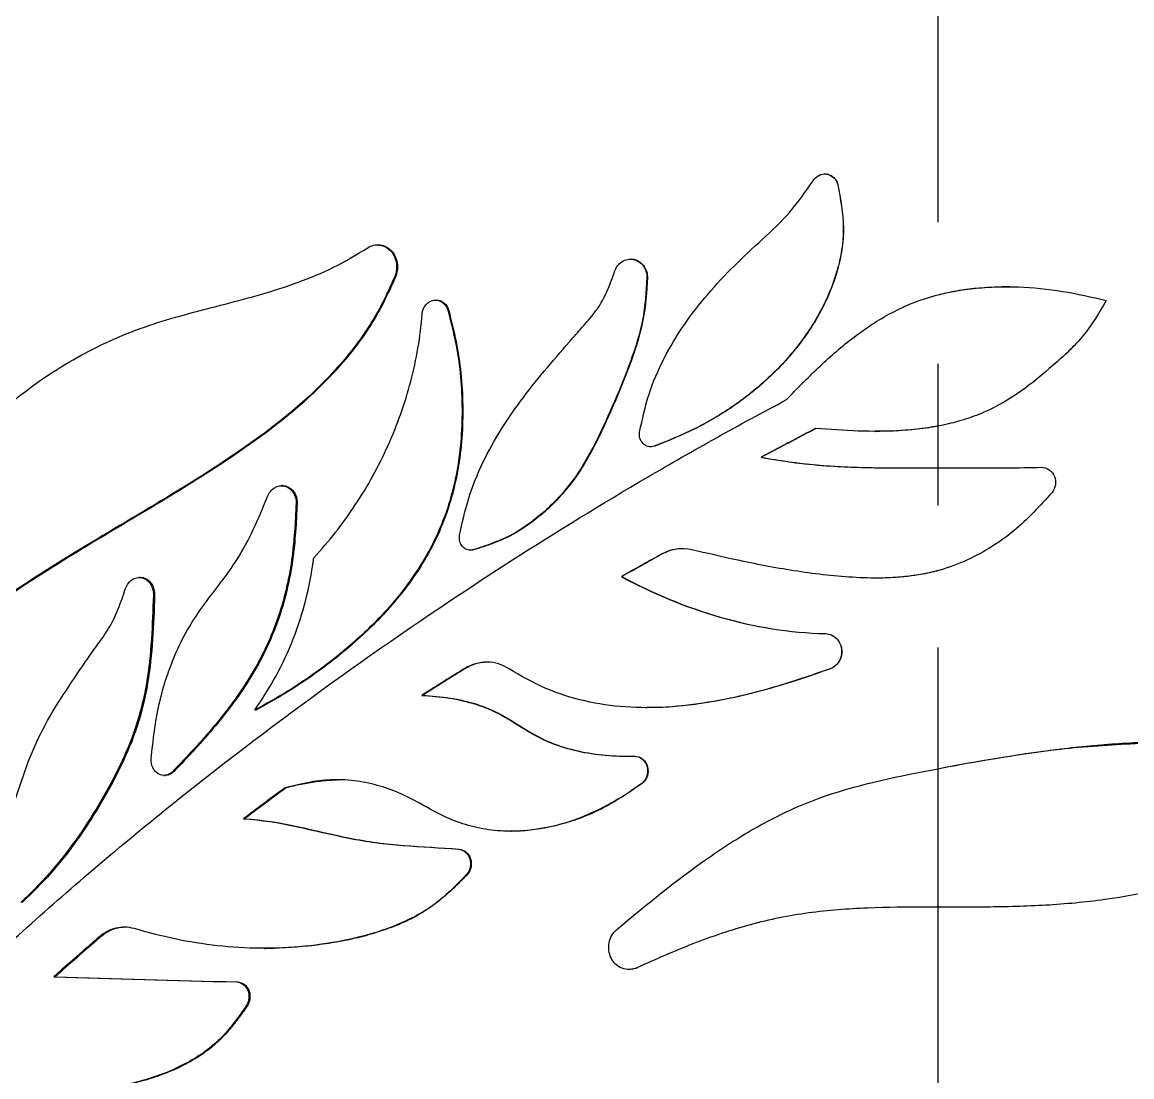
# Model space of a CAD drawing. Header units: millimetres. Extents: x 10 to 459, y 8 to 584.
# Drawn here: x 72.68 to 92.56, y 360.91 to 379.81 of the extents above; entities that cross this region are included whole.
import ezdxf

# ---------------------------------------------------------------- set-up
doc = ezdxf.new("R2010")
doc.units = ezdxf.units.MM
doc.linetypes.add('CENTERX2', pattern=[20.32, 12.7, -2.54, 2.54, -2.54])
doc.layers.add('CENTERLINE', color=4, linetype='CENTERX2')
doc.layers.add('OUTLINE', color=7, linetype='Continuous', lineweight=25)

msp = doc.modelspace()

# ---------------------------------------------------------------- linework, layer by layer
at = {"layer": 'CENTERLINE'}
msp.add_line((89.085, 571.805), (89.085, 343.668), dxfattribs=at)
at = {"layer": 'OUTLINE'}
for p, q in [((87.059, 377.09), (87.055, 377.09)), ((87.294, 376.898), (87.291, 376.898)), ((79.057, 375.82), (79.041, 375.82)), ((83.583, 375.563), (83.573, 375.563)), ((79.37, 375.252), (79.354, 375.252)), ((83.88, 375.234), (83.872, 375.234)), ((90.291, 375.069), (90.29, 375.069)), ((80.097, 374.83), (80.081, 374.83)), ((80.32, 374.646), (80.306, 374.646)), ((89.084, 372.57), (89.085, 372.57)), ((87.957, 372.476), (87.959, 372.476)), ((83.941, 372.199), (83.949, 372.199)), ((84.01, 372.211), (83.949, 372.2)), ((84.01, 372.211), (84.002, 372.211)), ((85.922, 372.011), (85.917, 372.011)), ((77.343, 371.504), (77.325, 371.504)), ((77.604, 371.184), (77.586, 371.184)), ((80.689, 370.348), (80.694, 370.348)), ((80.76, 370.351), (80.746, 370.351)), ((74.798, 369.859), (74.775, 369.859)), ((83.423, 369.873), (83.414, 369.873)), ((87.978, 369.847), (87.98, 369.847)), ((87.159, 368.222), (87.156, 368.222)), ((79.852, 367.745), (79.837, 367.745)), ((76.863, 367.48), (76.844, 367.48)), ((83.859, 367.524), (83.868, 367.524)), ((83.646, 366.655), (83.638, 366.655)), ((75.217, 366.31), (75.239, 366.31)), ((77.407, 366.087), (77.389, 366.087)), ((83.788, 366.167), (83.78, 366.167)), ((76.661, 365.531), (76.642, 365.531)), ((81.432, 365.309), (81.445, 365.309)), ((80.659, 364.54), (80.646, 364.54)), ((89.071, 363.949), (89.071, 363.949)), ((89.506, 363.949), (89.506, 363.949)), ((77.011, 363.211), (77.03, 363.211)), ((83.552, 362.832), (83.561, 362.832)), ((73.271, 362.702), (73.246, 362.702)), ((76.718, 362.191), (76.699, 362.191))]:
    msp.add_line(p, q, dxfattribs=at)
for points, knots in [([(83.74, 372.464), (83.789, 372.692), (83.837, 372.921), (83.98, 373.361), (84.072, 373.573), (84.283, 373.987), (84.404, 374.19), (84.667, 374.573), (84.81, 374.756), (85.26, 375.282), (85.594, 375.603), (86.11, 376.073), (86.28, 376.231), (86.581, 376.583), (86.714, 376.774), (86.847, 376.965)], [0, 0, 0, 0, 0.125, 0.125, 0.25, 0.25, 0.375, 0.375, 0.5, 0.5, 0.75, 0.75, 0.875, 0.875, 1, 1, 1, 1]), ([(86.847, 376.965), (86.872, 377.007), (86.907, 377.042), (86.993, 377.086), (87.043, 377.095), (87.138, 377.08), (87.183, 377.056), (87.253, 376.988), (87.277, 376.945), (87.291, 376.898)], [0, 0, 0, 0, 0.25, 0.25, 0.5, 0.5, 0.75, 0.75, 1, 1, 1, 1]), ([(87.059, 377.089), (87.06, 377.09), (87.087, 377.094), (87.14, 377.078), (87.207, 377.041), (87.263, 376.979), (87.283, 376.926), (87.294, 376.898)], [0, 0, 0, 0, 0.015764, 0.248481, 0.482021, 0.727367, 1, 1, 1, 1]), ([(87.291, 376.898), (87.338, 376.641), (87.385, 376.383), (87.391, 375.992), (87.38, 375.86), (87.34, 375.599), (87.311, 375.472), (87.202, 375.097), (87.101, 374.855), (86.851, 374.391), (86.706, 374.175), (86.382, 373.768), (86.202, 373.577), (85.815, 373.222), (85.61, 373.061), (85.18, 372.768), (84.955, 372.635), (84.486, 372.404), (84.244, 372.307), (84.002, 372.211)], [0, 0, 0, 0, 0.125, 0.125, 0.1875, 0.1875, 0.25, 0.25, 0.375, 0.375, 0.5, 0.5, 0.625, 0.625, 0.75, 0.75, 0.875, 0.875, 1, 1, 1, 1]), ([(87.294, 376.898), (87.341, 376.641), (87.388, 376.384), (87.393, 375.993), (87.383, 375.861), (87.343, 375.6), (87.314, 375.473), (87.205, 375.098), (87.105, 374.856), (86.856, 374.392), (86.71, 374.176), (86.387, 373.769), (86.208, 373.577), (85.821, 373.223), (85.616, 373.062), (85.187, 372.769), (84.962, 372.636), (84.494, 372.404), (84.252, 372.307), (84.01, 372.211)], [0, 0, 0, 0, 0.125, 0.125, 0.1875, 0.1875, 0.25, 0.25, 0.375, 0.375, 0.5, 0.5, 0.625, 0.625, 0.75, 0.75, 0.875, 0.875, 1, 1, 1, 1]), ([(70.041, 370.173), (70.57, 370.91), (71.107, 371.64), (72.021, 372.599), (72.346, 372.894), (72.867, 373.295), (73.047, 373.422), (73.418, 373.663), (73.611, 373.776), (74.199, 374.089), (74.605, 374.261), (75.445, 374.537), (75.879, 374.645), (76.751, 374.872), (77.19, 374.991), (77.835, 375.226), (78.048, 375.313), (78.463, 375.521), (78.666, 375.644), (78.869, 375.766)], [0, 0, 0, 0, 0.25, 0.25, 0.375, 0.375, 0.4375, 0.4375, 0.5, 0.5, 0.625, 0.625, 0.75, 0.75, 0.875, 0.875, 0.9375, 0.9375, 1, 1, 1, 1]), ([(78.869, 375.766), (78.935, 375.809), (79.012, 375.828), (79.164, 375.804), (79.234, 375.762), (79.337, 375.644), (79.37, 375.568), (79.394, 375.409), (79.384, 375.327), (79.354, 375.252)], [0, 0, 0, 0, 0.25, 0.25, 0.5, 0.5, 0.75, 0.75, 1, 1, 1, 1]), ([(79.057, 375.815), (79.07, 375.816), (79.119, 375.821), (79.201, 375.789), (79.292, 375.722), (79.363, 375.622), (79.403, 375.496), (79.406, 375.365), (79.381, 375.286), (79.37, 375.252)], [0, 0, 0, 0, 0.054097, 0.198691, 0.347053, 0.50461, 0.676484, 0.860913, 1, 1, 1, 1]), ([(83.284, 375.311), (83.301, 375.386), (83.341, 375.454), (83.46, 375.548), (83.537, 375.571), (83.686, 375.55), (83.755, 375.507), (83.847, 375.387), (83.871, 375.311), (83.872, 375.234)], [0, 0, 0, 0, 0.25, 0.25, 0.5, 0.5, 0.75, 0.75, 1, 1, 1, 1]), ([(83.583, 375.56), (83.591, 375.561), (83.63, 375.566), (83.699, 375.541), (83.779, 375.489), (83.841, 375.408), (83.875, 375.319), (83.879, 375.258), (83.88, 375.234)], [0, 0, 0, 0, 0.051198, 0.239552, 0.43035, 0.633205, 0.852648, 1, 1, 1, 1]), ([(79.354, 375.252), (79.283, 375.094), (79.211, 374.935), (79.055, 374.628), (78.97, 374.479), (78.69, 374.05), (78.476, 373.782), (77.779, 373.026), (77.258, 372.609), (76.176, 371.848), (75.617, 371.501), (74.503, 370.833), (73.948, 370.509), (73.407, 370.173)], [0, 0, 0, 0, 0.0625, 0.0625, 0.125, 0.125, 0.25, 0.25, 0.5, 0.5, 0.75, 0.75, 1, 1, 1, 1]), ([(79.37, 375.252), (79.298, 375.094), (79.227, 374.935), (79.071, 374.628), (78.986, 374.479), (78.706, 374.05), (78.492, 373.782), (77.796, 373.025), (77.275, 372.608), (76.194, 371.846), (75.635, 371.499), (74.522, 370.83), (73.968, 370.507), (73.426, 370.169)], [0, 0, 0, 0, 0.0625, 0.0625, 0.125, 0.125, 0.25, 0.25, 0.5, 0.5, 0.75, 0.75, 1, 1, 1, 1]), ([(80.513, 370.61), (80.561, 370.836), (80.61, 371.061), (80.747, 371.498), (80.834, 371.709), (81.033, 372.124), (81.145, 372.327), (81.388, 372.715), (81.52, 372.903), (81.933, 373.452), (82.236, 373.799), (82.615, 374.233), (82.691, 374.319), (82.843, 374.492), (82.917, 374.581), (83.049, 374.769), (83.105, 374.871), (83.201, 375.086), (83.242, 375.198), (83.284, 375.311)], [0, 0, 0, 0, 0.125, 0.125, 0.25, 0.25, 0.375, 0.375, 0.5, 0.5, 0.75, 0.75, 0.8125, 0.8125, 0.875, 0.875, 0.9375, 0.9375, 1, 1, 1, 1]), ([(83.872, 375.234), (83.857, 374.977), (83.84, 374.719), (83.742, 374.218), (83.664, 373.974), (83.489, 373.488), (83.392, 373.249), (83.187, 372.777), (83.081, 372.542), (82.853, 372.08), (82.725, 371.854), (82.429, 371.438), (82.26, 371.247), (81.88, 370.901), (81.677, 370.749), (81.344, 370.567), (81.226, 370.516), (80.988, 370.427), (80.867, 370.389), (80.746, 370.351)], [0, 0, 0, 0, 0.125, 0.125, 0.25, 0.25, 0.375, 0.375, 0.5, 0.5, 0.625, 0.625, 0.75, 0.75, 0.875, 0.875, 0.9375, 0.9375, 1, 1, 1, 1]), ([(83.88, 375.234), (83.865, 374.977), (83.849, 374.72), (83.75, 374.219), (83.673, 373.974), (83.499, 373.489), (83.401, 373.25), (83.197, 372.777), (83.091, 372.543), (82.863, 372.081), (82.736, 371.855), (82.441, 371.439), (82.272, 371.248), (81.892, 370.902), (81.689, 370.749), (81.356, 370.567), (81.239, 370.516), (81.001, 370.427), (80.88, 370.389), (80.76, 370.351)], [0, 0, 0, 0, 0.125, 0.125, 0.25, 0.25, 0.375, 0.375, 0.5, 0.5, 0.625, 0.625, 0.75, 0.75, 0.875, 0.875, 0.9375, 0.9375, 1, 1, 1, 1]), ([(86.373, 373.045), (86.558, 373.237), (86.743, 373.429), (87.13, 373.796), (87.331, 373.972), (87.755, 374.299), (87.975, 374.448), (88.438, 374.701), (88.681, 374.805), (89.195, 374.96), (89.459, 375.01), (89.988, 375.068), (90.255, 375.075), (90.791, 375.054), (91.056, 375.028), (91.582, 374.943), (91.842, 374.883), (92.101, 374.822)], [0, 0, 0, 0, 0.125, 0.125, 0.25, 0.25, 0.375, 0.375, 0.5, 0.5, 0.625, 0.625, 0.75, 0.75, 0.875, 0.875, 1, 1, 1, 1]), ([(89.085, 374.921), (89.181, 374.945), (89.394, 374.998), (89.733, 375.044), (90.095, 375.067), (90.338, 375.074), (90.459, 375.066), (90.46, 375.066)], [0, 0, 0, 0, 0.213113, 0.475176, 0.737524, 0.999163, 1, 1, 1, 1]), ([(79.845, 374.582), (79.85, 374.641), (79.871, 374.698), (79.944, 374.787), (79.995, 374.819), (80.106, 374.836), (80.164, 374.821), (80.257, 374.753), (80.289, 374.702), (80.306, 374.646)], [0, 0, 0, 0, 0.25, 0.25, 0.5, 0.5, 0.75, 0.75, 1, 1, 1, 1]), ([(80.097, 374.828), (80.118, 374.827), (80.163, 374.825), (80.227, 374.79), (80.283, 374.734), (80.309, 374.68), (80.319, 374.65), (80.32, 374.646)], [0, 0, 0, 0, 0.204396, 0.443859, 0.693557, 0.961181, 1, 1, 1, 1]), ([(92.101, 374.822), (91.974, 374.604), (91.847, 374.386), (91.529, 374), (91.342, 373.829), (90.772, 373.33), (90.375, 373.022), (89.792, 372.767), (89.67, 372.722), (89.426, 372.646), (89.303, 372.615), (88.93, 372.536), (88.679, 372.506), (88.171, 372.474), (87.914, 372.473), (87.403, 372.49), (87.149, 372.509), (86.894, 372.528)], [0, 0, 0, 0, 0.125, 0.125, 0.25, 0.25, 0.5, 0.5, 0.5625, 0.5625, 0.625, 0.625, 0.75, 0.75, 0.875, 0.875, 1, 1, 1, 1]), ([(77.9, 370.209), (78.176, 370.503), (78.424, 370.82), (78.869, 371.493), (79.067, 371.854), (79.4, 372.596), (79.536, 372.978), (79.743, 373.764), (79.813, 374.171), (79.845, 374.582)], [0, 0, 0, 0, 0.25, 0.25, 0.5, 0.5, 0.75, 0.75, 1, 1, 1, 1]), ([(80.306, 374.646), (80.352, 374.459), (80.399, 374.273), (80.475, 373.898), (80.505, 373.709), (80.544, 373.328), (80.554, 373.137), (80.56, 372.752), (80.555, 372.557), (80.512, 371.981), (80.448, 371.602), (80.284, 371.047), (80.217, 370.864), (80.062, 370.51), (79.973, 370.339), (79.874, 370.173)], [0, 0, 0, 0, 0.125, 0.125, 0.25, 0.25, 0.375, 0.375, 0.5, 0.5, 0.75, 0.75, 0.875, 0.875, 1, 1, 1, 1]), ([(80.32, 374.646), (80.366, 374.459), (80.413, 374.272), (80.489, 373.897), (80.518, 373.708), (80.557, 373.327), (80.568, 373.135), (80.574, 372.75), (80.569, 372.555), (80.526, 371.978), (80.461, 371.6), (80.297, 371.044), (80.23, 370.861), (80.074, 370.507), (79.985, 370.336), (79.886, 370.169)], [0, 0, 0, 0, 0.125, 0.125, 0.25, 0.25, 0.375, 0.375, 0.5, 0.5, 0.75, 0.75, 0.875, 0.875, 1, 1, 1, 1]), ([(81.465, 370.173), (82.259, 370.681), (83.064, 371.176), (84.29, 371.895), (84.702, 372.13), (85.532, 372.594), (85.951, 372.82), (86.373, 373.045)], [0, 0, 0, 0, 0.5, 0.5, 0.75, 0.75, 1, 1, 1, 1]), ([(89.083, 372.574), (89.028, 372.563), (88.835, 372.522), (88.497, 372.493), (88.177, 372.474), (87.998, 372.478), (87.959, 372.479)], [0, 0, 0, 0, 0.150395, 0.523492, 0.896723, 1, 1, 1, 1]), ([(84.002, 372.211), (83.967, 372.198), (83.93, 372.196), (83.859, 372.213), (83.826, 372.233), (83.75, 372.311), (83.728, 372.39), (83.74, 372.464)], [0, 0, 0, 0, 0.25, 0.25, 0.5, 0.5, 1, 1, 1, 1]), ([(86.894, 372.528), (86.807, 372.482), (86.72, 372.436), (86.632, 372.389), (86.545, 372.343), (86.458, 372.297), (86.371, 372.251), (86.219, 372.171), (86.068, 372.091), (85.917, 372.011)], [0, 0, 0, 0, 0.000296599, 0.000296599, 0.000296599, 0.000593199, 0.000593199, 0.000593199, 0.00110707, 0.00110707, 0.00110707, 0.00110707]), ([(86.898, 372.528), (86.811, 372.482), (86.723, 372.435), (86.636, 372.389), (86.549, 372.343), (86.462, 372.297), (86.374, 372.25), (86.224, 372.171), (86.073, 372.091), (85.922, 372.011)], [0, 0, 0, 0, 0.000296599, 0.000296599, 0.000296599, 0.000593199, 0.000593199, 0.000593199, 0.001105702, 0.001105702, 0.001105702, 0.001105702]), ([(85.917, 372.011), (86.123, 371.976), (86.329, 371.942), (86.744, 371.888), (86.953, 371.869), (87.58, 371.83), (88, 371.822), (88.84, 371.819), (89.26, 371.823), (89.89, 371.821), (90.1, 371.82), (90.519, 371.824), (90.729, 371.828), (90.939, 371.832)], [0, 0, 0, 0, 0.125, 0.125, 0.25, 0.25, 0.5, 0.5, 0.75, 0.75, 0.875, 0.875, 1, 1, 1, 1]), ([(85.922, 372.011), (86.086, 371.984), (86.413, 371.929), (86.909, 371.87), (87.408, 371.84), (87.907, 371.825), (88.294, 371.82), (88.514, 371.82), (88.567, 371.82)], [0, 0, 0, 0, 0.188044, 0.376007, 0.564035, 0.752096, 0.939963, 1, 1, 1, 1]), ([(90.939, 371.832), (90.99, 371.833), (91.039, 371.817), (91.122, 371.758), (91.154, 371.716), (91.21, 371.574), (91.194, 371.461), (91.13, 371.382)], [0, 0, 0, 0, 0.25, 0.25, 0.5, 0.5, 1, 1, 1, 1]), ([(77.074, 371.311), (77.099, 371.376), (77.142, 371.432), (77.254, 371.501), (77.322, 371.512), (77.446, 371.479), (77.5, 371.436), (77.571, 371.323), (77.588, 371.254), (77.586, 371.184)], [0, 0, 0, 0, 0.25, 0.25, 0.5, 0.5, 0.75, 0.75, 1, 1, 1, 1]), ([(77.308, 371.501), (77.309, 371.501), (77.336, 371.511), (77.395, 371.5), (77.473, 371.47), (77.539, 371.408), (77.587, 371.324), (77.604, 371.244), (77.604, 371.196), (77.604, 371.184)], [0, 0, 0, 0, 0.004597, 0.180963, 0.353039, 0.531049, 0.721538, 0.928047, 1, 1, 1, 1]), ([(91.13, 371.382), (90.912, 371.139), (90.693, 370.898), (90.192, 370.488), (89.913, 370.312), (89.613, 370.173)], [0, 0, 0, 0, 0.5, 0.5, 1, 1, 1, 1]), ([(76.521, 370.173), (76.634, 370.351), (76.734, 370.536), (76.914, 370.918), (76.994, 371.115), (77.074, 371.311)], [0, 0, 0, 0, 0.5, 0.5, 1, 1, 1, 1]), ([(80.746, 370.351), (80.679, 370.336), (80.608, 370.362), (80.52, 370.467), (80.502, 370.54), (80.513, 370.61)], [0, 0, 0, 0, 0.5, 0.5, 1, 1, 1, 1]), ([(80.76, 370.351), (80.738, 370.347), (80.716, 370.342), (80.695, 370.349), (80.694, 370.349)], [0, 0, 0, 0, 0.963644, 1, 1, 1, 1]), ([(84.523, 370.373), (84.483, 370.372), (84.4, 370.37), (84.269, 370.338), (84.185, 370.298), (84.14, 370.276)], [0, 0, 0, 0, 0.3022269, 0.6251785, 1, 1, 1, 1]), ([(62.841, 351.999), (62.966, 352.232), (63.093, 352.466), (63.353, 352.925), (63.486, 353.151), (63.893, 353.822), (64.176, 354.259), (65.058, 355.542), (65.691, 356.362), (67.039, 357.954), (67.755, 358.726), (68.868, 359.865), (69.246, 360.243), (70.013, 360.999), (70.401, 361.377), (71.584, 362.512), (72.396, 363.269), (74.072, 364.741), (74.936, 365.458), (77.602, 367.56), (79.478, 368.899), (81.465, 370.173)], [0, 0, 0, 0, 0.03125, 0.03125, 0.0625, 0.0625, 0.125, 0.125, 0.25, 0.25, 0.375, 0.375, 0.4375, 0.4375, 0.5, 0.5, 0.625, 0.625, 0.75, 0.75, 1, 1, 1, 1]), ([(73.407, 370.173), (73, 369.919), (72.6, 369.66), (71.817, 369.124), (71.434, 368.849), (70.695, 368.265), (70.339, 367.953), (69.838, 367.447), (69.677, 367.273), (69.371, 366.902), (69.226, 366.707), (69.082, 366.511)], [0, 0, 0, 0, 0.25, 0.25, 0.5, 0.5, 0.75, 0.75, 0.875, 0.875, 1, 1, 1, 1]), ([(73.426, 370.169), (73.02, 369.916), (72.621, 369.657), (71.841, 369.122), (71.459, 368.846), (70.722, 368.263), (70.367, 367.951), (69.868, 367.446), (69.707, 367.272), (69.401, 366.902), (69.257, 366.706), (69.113, 366.511)], [0, 0, 0, 0, 0.25, 0.25, 0.5, 0.5, 0.75, 0.75, 0.875, 0.875, 1, 1, 1, 1]), ([(74.989, 366.607), (75.023, 366.939), (75.059, 367.271), (75.207, 367.913), (75.31, 368.227), (75.513, 368.684), (75.588, 368.833), (75.757, 369.114), (75.848, 369.249), (76.137, 369.644), (76.346, 369.895), (76.521, 370.173)], [0, 0, 0, 0, 0.25, 0.25, 0.5, 0.5, 0.625, 0.625, 0.75, 0.75, 1, 1, 1, 1]), ([(77.505, 370.173), (77.452, 369.799), (77.366, 369.435), (77.117, 368.733), (76.951, 368.392), (76.566, 367.763), (76.347, 367.47), (75.88, 366.911), (75.629, 366.646), (75.379, 366.383)], [0, 0, 0, 0, 0.25, 0.25, 0.5, 0.5, 0.75, 0.75, 1, 1, 1, 1]), ([(77.523, 370.169), (77.47, 369.796), (77.384, 369.433), (77.135, 368.732), (76.969, 368.391), (76.585, 367.762), (76.366, 367.47), (75.9, 366.91), (75.65, 366.646), (75.401, 366.383)], [0, 0, 0, 0, 0.25, 0.25, 0.5, 0.5, 0.75, 0.75, 1, 1, 1, 1]), ([(79.874, 370.173), (79.693, 369.87), (79.485, 369.592), (79.031, 369.075), (78.783, 368.835), (78.26, 368.389), (77.988, 368.185), (77.568, 367.902), (77.426, 367.813), (77.137, 367.642), (76.99, 367.561), (76.844, 367.48)], [0, 0, 0, 0, 0.25, 0.25, 0.5, 0.5, 0.75, 0.75, 0.875, 0.875, 1, 1, 1, 1]), ([(76.844, 367.48), (76.982, 367.678), (77.111, 367.883), (77.344, 368.309), (77.446, 368.531), (77.623, 368.986), (77.698, 369.219), (77.818, 369.69), (77.863, 369.93), (77.895, 370.173)], [0, 0, 0, 0, 0.25, 0.25, 0.5, 0.5, 0.75, 0.75, 1, 1, 1, 1]), ([(79.886, 370.169), (79.706, 369.867), (79.499, 369.59), (79.045, 369.074), (78.798, 368.834), (78.276, 368.388), (78.004, 368.184), (77.585, 367.902), (77.444, 367.812), (77.155, 367.642), (77.009, 367.561), (76.863, 367.48)], [0, 0, 0, 0, 0.25, 0.25, 0.5, 0.5, 0.75, 0.75, 0.875, 0.875, 1, 1, 1, 1]), ([(83.947, 370.173), (83.883, 370.137), (83.819, 370.101), (83.755, 370.065), (83.641, 370.001), (83.528, 369.937), (83.414, 369.873)], [0, 0, 0, 0, 0.0002214769, 0.0002214769, 0.0002214769, 0.0006161556, 0.0006161556, 0.0006161556, 0.0006161556]), ([(83.95, 370.169), (83.886, 370.133), (83.822, 370.097), (83.758, 370.062), (83.646, 369.999), (83.534, 369.936), (83.423, 369.873)], [0, 0, 0, 0, 0.0002214769, 0.0002214769, 0.0002214769, 0.0006085834, 0.0006085834, 0.0006085834, 0.0006085834]), ([(89.613, 370.173), (89.291, 370.023), (88.955, 369.931), (88.432, 369.863), (88.255, 369.851), (87.903, 369.845), (87.727, 369.85), (87.202, 369.882), (86.851, 369.924), (86.158, 370.032), (85.814, 370.099), (85.472, 370.173)], [0, 0, 0, 0, 0.25, 0.25, 0.375, 0.375, 0.5, 0.5, 0.75, 0.75, 1, 1, 1, 1]), ([(86.588, 346.333), (86.815, 346.641), (87.044, 346.948), (87.513, 347.55), (87.751, 347.848), (88.478, 348.729), (88.979, 349.303), (90.004, 350.426), (90.529, 350.976), (91.599, 352.057), (92.143, 352.589), (93.788, 354.158), (94.901, 355.172), (97.1, 357.199), (98.181, 358.221), (100.315, 360.233), (101.375, 361.219), (102.951, 362.666), (103.474, 363.143), (104.508, 364.084), (105.02, 364.548), (106.535, 365.92), (107.52, 366.808), (109.432, 368.532), (110.36, 369.367), (111.255, 370.173)], [0, 0, 0, 0, 0.03125, 0.03125, 0.0625, 0.0625, 0.125, 0.125, 0.1875, 0.1875, 0.25, 0.25, 0.375, 0.375, 0.5, 0.5, 0.625, 0.625, 0.6875, 0.6875, 0.75, 0.75, 0.875, 0.875, 1, 1, 1, 1]), ([(89.085, 349.413), (89.094, 349.423), (89.397, 349.774), (90.02, 350.439), (90.949, 351.411), (91.898, 352.354), (92.856, 353.277), (93.819, 354.182), (94.788, 355.078), (95.756, 355.97), (96.718, 356.861), (97.671, 357.752), (98.611, 358.641), (99.545, 359.523), (100.476, 360.398), (101.405, 361.262), (102.332, 362.117), (103.297, 363.002), (104.298, 363.915), (105.332, 364.854), (106.35, 365.777), (107.291, 366.627), (108.154, 367.407), (108.943, 368.119), (109.718, 368.818), (110.478, 369.503), (110.971, 369.947), (111.217, 370.169)], [0, 0, 0, 0, 0.001288, 0.042666, 0.084054, 0.125434, 0.166394, 0.207362, 0.248324, 0.289476, 0.330635, 0.371787, 0.412744, 0.453707, 0.494663, 0.535845, 0.577034, 0.618215, 0.665487, 0.712783, 0.760077, 0.807346, 0.845862, 0.884403, 0.922951, 0.961488, 1, 1, 1, 1]), ([(74.513, 369.605), (74.528, 369.678), (74.563, 369.747), (74.669, 369.842), (74.738, 369.866), (74.871, 369.848), (74.931, 369.807), (75.011, 369.69), (75.03, 369.615), (75.028, 369.54)], [0, 0, 0, 0, 0.25, 0.25, 0.5, 0.5, 0.75, 0.75, 1, 1, 1, 1]), ([(74.798, 369.857), (74.802, 369.858), (74.833, 369.863), (74.89, 369.842), (74.961, 369.796), (75.016, 369.72), (75.047, 369.631), (75.05, 369.568), (75.051, 369.54)], [0, 0, 0, 0, 0.027534, 0.2163748, 0.4060883, 0.6064499, 0.8221798, 1, 1, 1, 1]), ([(83.414, 369.873), (83.973, 369.571), (84.563, 369.325), (85.794, 368.971), (86.425, 368.866), (87.07, 368.851)], [0, 0, 0, 0, 0.5, 0.5, 1, 1, 1, 1]), ([(83.423, 369.873), (83.981, 369.571), (84.57, 369.325), (85.799, 368.971), (86.429, 368.866), (87.074, 368.851)], [0, 0, 0, 0, 0.5, 0.5, 1, 1, 1, 1]), ([(89.083, 369.982), (89.06, 369.975), (88.933, 369.936), (88.694, 369.895), (88.361, 369.857), (88.122, 369.845), (87.991, 369.848), (87.98, 369.848)], [0, 0, 0, 0, 0.064995, 0.35692, 0.64896, 0.969297, 1, 1, 1, 1]), ([(72.203, 364.336), (72.233, 364.58), (72.263, 364.824), (72.37, 365.302), (72.442, 365.537), (72.592, 366.004), (72.671, 366.236), (72.839, 366.695), (72.934, 366.919), (73.157, 367.347), (73.283, 367.553), (73.545, 367.954), (73.679, 368.153), (73.882, 368.45), (73.951, 368.547), (74.091, 368.741), (74.162, 368.838), (74.287, 369.044), (74.34, 369.152), (74.432, 369.375), (74.472, 369.49), (74.513, 369.605)], [0, 0, 0, 0, 0.125, 0.125, 0.25, 0.25, 0.375, 0.375, 0.5, 0.5, 0.625, 0.625, 0.75, 0.75, 0.8125, 0.8125, 0.875, 0.875, 0.9375, 0.9375, 1, 1, 1, 1]), ([(75.028, 369.54), (75.01, 369.012), (74.991, 368.484), (74.86, 367.698), (74.798, 367.442), (74.634, 366.948), (74.533, 366.708), (74.306, 366.238), (74.182, 366.01), (73.921, 365.57), (73.782, 365.357), (73.49, 364.948), (73.336, 364.75), (73.007, 364.377), (72.83, 364.204), (72.652, 364.031)], [0, 0, 0, 0, 0.25, 0.25, 0.375, 0.375, 0.5, 0.5, 0.625, 0.625, 0.75, 0.75, 0.875, 0.875, 1, 1, 1, 1]), ([(75.051, 369.54), (75.032, 369.012), (75.013, 368.484), (74.882, 367.699), (74.821, 367.443), (74.657, 366.948), (74.556, 366.709), (74.33, 366.239), (74.206, 366.01), (73.945, 365.57), (73.806, 365.358), (73.514, 364.948), (73.361, 364.75), (73.033, 364.377), (72.855, 364.204), (72.678, 364.031)], [0, 0, 0, 0, 0.25, 0.25, 0.375, 0.375, 0.5, 0.5, 0.625, 0.625, 0.75, 0.75, 0.875, 0.875, 1, 1, 1, 1]), ([(87.07, 368.851), (87.144, 368.849), (87.214, 368.817), (87.316, 368.714), (87.348, 368.644), (87.366, 368.501), (87.352, 368.426), (87.282, 368.299), (87.225, 368.248), (87.156, 368.222)], [0, 0, 0, 0, 0.25, 0.25, 0.5, 0.5, 0.75, 0.75, 1, 1, 1, 1]), ([(87.074, 368.851), (87.147, 368.849), (87.217, 368.817), (87.319, 368.714), (87.351, 368.644), (87.369, 368.501), (87.355, 368.426), (87.285, 368.299), (87.228, 368.248), (87.159, 368.222)], [0, 0, 0, 0, 0.25, 0.25, 0.5, 0.5, 0.75, 0.75, 1, 1, 1, 1]), ([(83.331, 363.548), (83.865, 363.995), (84.403, 364.437), (85.258, 365.033), (85.55, 365.221), (86.158, 365.562), (86.476, 365.717), (87.463, 366.102), (88.145, 366.246), (89.515, 366.516), (90.202, 366.639), (91.242, 366.782), (91.589, 366.823), (92.285, 366.883), (92.634, 366.902), (93.331, 366.933), (93.679, 366.947), (94.368, 367.004), (94.708, 367.048), (95.717, 367.238), (96.373, 367.43), (97.668, 367.883), (98.304, 368.143), (98.931, 368.402)], [0, 0, 0, 0, 0.125, 0.125, 0.1875, 0.1875, 0.25, 0.25, 0.375, 0.375, 0.5, 0.5, 0.5625, 0.5625, 0.625, 0.625, 0.6875, 0.6875, 0.75, 0.75, 0.875, 0.875, 1, 1, 1, 1]), ([(89.085, 366.429), (89.237, 366.459), (89.635, 366.536), (90.282, 366.645), (91, 366.754), (91.696, 366.828), (92.368, 366.871), (93.039, 366.905), (93.708, 366.945), (94.34, 367.001), (94.931, 367.088), (95.483, 367.202), (96.027, 367.343), (96.563, 367.504), (97.091, 367.684), (97.66, 367.894), (98.268, 368.135), (98.7, 368.313), (98.915, 368.402)], [0, 0, 0, 0, 0.0451406, 0.1184509, 0.1917385, 0.2575182, 0.323358, 0.3892413, 0.4550944, 0.5208854, 0.5767352, 0.6326691, 0.6887113, 0.7448263, 0.8009275, 0.8568894, 0.928443, 1, 1, 1, 1]), ([(80.609, 368.228), (80.539, 368.185), (80.469, 368.141), (80.399, 368.098), (80.329, 368.055), (80.259, 368.011), (80.19, 367.968), (80.072, 367.894), (79.954, 367.82), (79.837, 367.745)], [0, 0, 0, 0, 0.0002518597, 0.0002518597, 0.0002518597, 0.0005037195, 0.0005037195, 0.0005037195, 0.0009299456, 0.0009299456, 0.0009299456, 0.0009299456]), ([(80.622, 368.228), (80.552, 368.184), (80.482, 368.141), (80.412, 368.098), (80.343, 368.054), (80.273, 368.011), (80.203, 367.967), (80.086, 367.894), (79.968, 367.82), (79.852, 367.745)], [0, 0, 0, 0, 0.0002518597, 0.0002518597, 0.0002518597, 0.0005037195, 0.0005037195, 0.0005037195, 0.0009288802, 0.0009288802, 0.0009288802, 0.0009288802]), ([(81.402, 368.219), (81.284, 368.296), (81.147, 368.338), (80.87, 368.341), (80.731, 368.302), (80.609, 368.228)], [0, 0, 0, 0, 0.5, 0.5, 1, 1, 1, 1]), ([(81.041, 368.338), (81.002, 368.338), (80.92, 368.338), (80.799, 368.311), (80.699, 368.272), (80.642, 368.239), (80.622, 368.228)], [0, 0, 0, 0, 0.270223, 0.557803, 0.845445, 1, 1, 1, 1]), ([(87.156, 368.222), (86.918, 368.138), (86.68, 368.054), (86.2, 367.902), (85.958, 367.833), (85.225, 367.652), (84.729, 367.566), (83.985, 367.52), (83.736, 367.519), (83.238, 367.554), (82.994, 367.59), (82.517, 367.701), (82.284, 367.773), (81.831, 367.968), (81.615, 368.094), (81.402, 368.219)], [0, 0, 0, 0, 0.125, 0.125, 0.25, 0.25, 0.5, 0.5, 0.625, 0.625, 0.75, 0.75, 0.875, 0.875, 1, 1, 1, 1]), ([(87.159, 368.222), (86.963, 368.154), (86.57, 368.017), (85.974, 367.835), (85.42, 367.698), (84.908, 367.603), (84.444, 367.547), (84.095, 367.52), (83.904, 367.526), (83.868, 367.527)], [0, 0, 0, 0, 0.183589, 0.367213, 0.550619, 0.689404, 0.828513, 0.967445, 1, 1, 1, 1]), ([(79.837, 367.745), (80.166, 367.727), (80.492, 367.685), (80.965, 367.535), (81.121, 367.469), (81.415, 367.306), (81.556, 367.212), (81.844, 367.037), (81.994, 366.957), (82.305, 366.833), (82.465, 366.785), (82.956, 366.676), (83.297, 366.651), (83.638, 366.655)], [0, 0, 0, 0, 0.25, 0.25, 0.375, 0.375, 0.5, 0.5, 0.625, 0.625, 0.75, 0.75, 1, 1, 1, 1]), ([(79.852, 367.745), (80.181, 367.727), (80.506, 367.685), (80.978, 367.535), (81.133, 367.469), (81.427, 367.306), (81.567, 367.212), (81.855, 367.037), (82.005, 366.957), (82.315, 366.833), (82.475, 366.785), (82.965, 366.676), (83.306, 366.651), (83.646, 366.655)], [0, 0, 0, 0, 0.25, 0.25, 0.375, 0.375, 0.5, 0.5, 0.625, 0.625, 0.75, 0.75, 1, 1, 1, 1]), ([(99.296, 367.726), (99.055, 367.486), (98.812, 367.248), (98.299, 366.806), (98.034, 366.597), (97.486, 366.199), (97.203, 366.011), (96.62, 365.657), (96.319, 365.491), (95.394, 365.026), (94.758, 364.765), (93.448, 364.342), (92.774, 364.181), (91.725, 364.036), (91.371, 364.004), (90.664, 363.963), (90.309, 363.954), (89.244, 363.943), (88.533, 363.961), (87.471, 363.918), (87.119, 363.892), (86.417, 363.798), (86.069, 363.728), (85.376, 363.539), (85.03, 363.421), (84.354, 363.159), (84.023, 363.012), (83.693, 362.864)], [0, 0, 0, 0, 0.0625, 0.0625, 0.125, 0.125, 0.1875, 0.1875, 0.25, 0.25, 0.375, 0.375, 0.5, 0.5, 0.5625, 0.5625, 0.625, 0.625, 0.75, 0.75, 0.8125, 0.8125, 0.875, 0.875, 0.9375, 0.9375, 1, 1, 1, 1]), ([(75.379, 366.383), (75.343, 366.346), (75.298, 366.321), (75.203, 366.305), (75.153, 366.315), (75.071, 366.366), (75.037, 366.407), (74.995, 366.5), (74.986, 366.554), (74.989, 366.607)], [0, 0, 0, 0, 0.25, 0.25, 0.5, 0.5, 0.75, 0.75, 1, 1, 1, 1]), ([(83.638, 366.655), (83.693, 366.656), (83.746, 366.636), (83.83, 366.566), (83.86, 366.518), (83.903, 366.358), (83.867, 366.236), (83.78, 366.167)], [0, 0, 0, 0, 0.25, 0.25, 0.5, 0.5, 1, 1, 1, 1]), ([(83.646, 366.655), (83.701, 366.656), (83.754, 366.636), (83.839, 366.566), (83.868, 366.518), (83.911, 366.358), (83.875, 366.236), (83.788, 366.167)], [0, 0, 0, 0, 0.25, 0.25, 0.5, 0.5, 1, 1, 1, 1]), ([(75.401, 366.383), (75.379, 366.365), (75.336, 366.329), (75.276, 366.308), (75.245, 366.312), (75.24, 366.313)], [0, 0, 0, 0, 0.454959, 0.911015, 1, 1, 1, 1]), ([(83.78, 366.167), (83.543, 366.001), (83.305, 365.836), (82.798, 365.58), (82.529, 365.485), (81.971, 365.345), (81.688, 365.306), (81.263, 365.31), (81.12, 365.322), (80.841, 365.368), (80.705, 365.401), (80.44, 365.488), (80.31, 365.541), (80.057, 365.666), (79.933, 365.737), (79.685, 365.874), (79.561, 365.939), (79.303, 366.049), (79.171, 366.095), (78.901, 366.169), (78.761, 366.197), (78.482, 366.231), (78.343, 366.237), (77.93, 366.22), (77.659, 366.154), (77.389, 366.087)], [0, 0, 0, 0, 0.125, 0.125, 0.25, 0.25, 0.375, 0.375, 0.4375, 0.4375, 0.5, 0.5, 0.5625, 0.5625, 0.625, 0.625, 0.6875, 0.6875, 0.75, 0.75, 0.8125, 0.8125, 0.875, 0.875, 1, 1, 1, 1]), ([(78.324, 366.223), (78.289, 366.223), (78.162, 366.223), (77.945, 366.196), (77.674, 366.151), (77.496, 366.109), (77.407, 366.087)], [0, 0, 0, 0, 0.113413, 0.409109, 0.705363, 1, 1, 1, 1]), ([(77.389, 366.087), (77.323, 366.039), (77.257, 365.991), (77.191, 365.943), (77.125, 365.894), (77.06, 365.846), (76.994, 365.797), (76.876, 365.709), (76.759, 365.62), (76.642, 365.531)], [0, 0, 0, 0, 0.0002546146, 0.0002546146, 0.0002546146, 0.0005092291, 0.0005092291, 0.0005092291, 0.0009679893, 0.0009679893, 0.0009679893, 0.0009679893]), ([(77.407, 366.087), (77.341, 366.039), (77.275, 365.991), (77.209, 365.942), (77.144, 365.894), (77.078, 365.845), (77.013, 365.796), (76.895, 365.709), (76.778, 365.62), (76.661, 365.531)], [0, 0, 0, 0, 0.0002546146, 0.0002546146, 0.0002546146, 0.0005092291, 0.0005092291, 0.0005092291, 0.0009669782, 0.0009669782, 0.0009669782, 0.0009669782]), ([(83.788, 366.167), (83.69, 366.1), (83.494, 365.966), (83.188, 365.787), (82.871, 365.627), (82.544, 365.495), (82.208, 365.395), (81.866, 365.335), (81.61, 365.306), (81.47, 365.311), (81.445, 365.313)], [0, 0, 0, 0, 0.138638, 0.277989, 0.417204, 0.555816, 0.693833, 0.831649, 0.969778, 1, 1, 1, 1]), ([(76.642, 365.531), (77.278, 365.501), (77.896, 365.314), (78.691, 365.155), (78.851, 365.128), (79.175, 365.085), (79.338, 365.068), (79.829, 365.029), (80.159, 365.014), (80.49, 364.99)], [0, 0, 0, 0, 0.5, 0.5, 0.625, 0.625, 0.75, 0.75, 1, 1, 1, 1]), ([(76.661, 365.531), (77.297, 365.501), (77.914, 365.314), (78.707, 365.155), (78.867, 365.128), (79.19, 365.085), (79.353, 365.068), (79.843, 365.029), (80.173, 365.014), (80.503, 364.99)], [0, 0, 0, 0, 0.5, 0.5, 0.625, 0.625, 0.75, 0.75, 1, 1, 1, 1]), ([(80.49, 364.99), (80.538, 364.986), (80.582, 364.967), (80.655, 364.905), (80.682, 364.863), (80.727, 364.725), (80.708, 364.616), (80.646, 364.54)], [0, 0, 0, 0, 0.25, 0.25, 0.5, 0.5, 1, 1, 1, 1]), ([(80.503, 364.99), (80.551, 364.986), (80.596, 364.967), (80.668, 364.905), (80.695, 364.863), (80.74, 364.725), (80.721, 364.616), (80.659, 364.54)], [0, 0, 0, 0, 0.25, 0.25, 0.5, 0.5, 1, 1, 1, 1]), ([(80.646, 364.54), (80.452, 364.339), (80.259, 364.139), (79.812, 363.82), (79.56, 363.697), (79.054, 363.5), (78.795, 363.426), (78.271, 363.313), (78.005, 363.274), (77.213, 363.196), (76.685, 363.202), (75.92, 363.287), (75.668, 363.327), (75.171, 363.431), (74.926, 363.498), (74.682, 363.565)], [0, 0, 0, 0, 0.125, 0.125, 0.25, 0.25, 0.375, 0.375, 0.5, 0.5, 0.75, 0.75, 0.875, 0.875, 1, 1, 1, 1]), ([(80.659, 364.54), (80.586, 364.465), (80.44, 364.316), (80.207, 364.107), (79.961, 363.918), (79.672, 363.745), (79.34, 363.599), (78.973, 363.473), (78.599, 363.376), (78.21, 363.302), (77.808, 363.248), (77.393, 363.219), (77.115, 363.206), (76.976, 363.212), (76.974, 363.212)], [0, 0, 0, 0, 0.074965, 0.150176, 0.225077, 0.299618, 0.394998, 0.490721, 0.586625, 0.682253, 0.787543, 0.892917, 0.998211, 1, 1, 1, 1]), ([(74.682, 363.565), (74.576, 363.596), (74.463, 363.598), (74.249, 363.546), (74.147, 363.492), (74.059, 363.415)], [0, 0, 0, 0, 0.5, 0.5, 1, 1, 1, 1]), ([(74.511, 363.588), (74.48, 363.586), (74.409, 363.583), (74.3, 363.55), (74.185, 363.496), (74.117, 363.443), (74.082, 363.415)], [0, 0, 0, 0, 0.202875, 0.462654, 0.727459, 1, 1, 1, 1]), ([(83.693, 362.864), (83.608, 362.825), (83.509, 362.822), (83.34, 362.889), (83.269, 362.957), (83.188, 363.122), (83.176, 363.219), (83.211, 363.401), (83.259, 363.487), (83.331, 363.548)], [0, 0, 0, 0, 0.25, 0.25, 0.5, 0.5, 0.75, 0.75, 1, 1, 1, 1]), ([(74.059, 363.415), (73.987, 363.353), (73.915, 363.291), (73.844, 363.229), (73.773, 363.167), (73.702, 363.104), (73.631, 363.042), (73.502, 362.929), (73.374, 362.815), (73.246, 362.702)], [0, 0, 0, 0, 0.000301227, 0.000301227, 0.000301227, 0.000602454, 0.000602454, 0.000602454, 0.001148915, 0.001148915, 0.001148915, 0.001148915]), ([(74.082, 363.415), (74.01, 363.353), (73.939, 363.291), (73.868, 363.229), (73.796, 363.166), (73.725, 363.104), (73.654, 363.042), (73.526, 362.928), (73.398, 362.815), (73.271, 362.702)], [0, 0, 0, 0, 0.000301227, 0.000301227, 0.000301227, 0.000602454, 0.000602454, 0.000602454, 0.001147822, 0.001147822, 0.001147822, 0.001147822]), ([(83.701, 362.864), (83.664, 362.848), (83.624, 362.83), (83.583, 362.834), (83.581, 362.834)], [0, 0, 0, 0, 0.945791, 1, 1, 1, 1]), ([(76.52, 362.608), (76.607, 362.605), (76.685, 362.543), (76.753, 362.375), (76.745, 362.271), (76.699, 362.191)], [0, 0, 0, 0, 0.5, 0.5, 1, 1, 1, 1]), ([(76.54, 362.608), (76.626, 362.605), (76.704, 362.543), (76.772, 362.375), (76.764, 362.271), (76.718, 362.191)], [0, 0, 0, 0, 0.5, 0.5, 1, 1, 1, 1]), ([(76.699, 362.191), (76.55, 361.977), (76.402, 361.763), (76.128, 361.495), (76.028, 361.414), (75.82, 361.268), (75.713, 361.204), (75.385, 361.028), (75.154, 360.937), (74.689, 360.796), (74.456, 360.746), (73.757, 360.629), (73.29, 360.598), (72.602, 360.611), (72.376, 360.624), (71.928, 360.671), (71.707, 360.705), (71.487, 360.74)], [0, 0, 0, 0, 0.125, 0.125, 0.1875, 0.1875, 0.25, 0.25, 0.375, 0.375, 0.5, 0.5, 0.75, 0.75, 0.875, 0.875, 1, 1, 1, 1]), ([(76.718, 362.191), (76.666, 362.117), (76.563, 361.97), (76.398, 361.759), (76.218, 361.562), (75.996, 361.369), (75.726, 361.194), (75.416, 361.036), (75.08, 360.905), (74.723, 360.799), (74.347, 360.716), (73.97, 360.659), (73.595, 360.624), (73.273, 360.605), (73.078, 360.608), (73.006, 360.609)], [0, 0, 0, 0, 0.059668, 0.119529, 0.179105, 0.238381, 0.319202, 0.400336, 0.481329, 0.573965, 0.666829, 0.759903, 0.853014, 0.945858, 1, 1, 1, 1])]:
    msp.add_open_spline(points, degree=3, knots=knots, dxfattribs=at)
for points in [[(77.586, 371.184), (77.57, 370.846), (77.553, 370.508), (77.505, 370.173)], [(77.604, 371.184), (77.588, 370.845), (77.571, 370.506), (77.523, 370.169)], [(84.677, 370.354), (84.493, 370.397), (84.298, 370.367), (84.132, 370.276)], [(77.895, 370.173), (77.897, 370.185), (77.898, 370.197), (77.9, 370.209)], [(84.132, 370.276), (84.071, 370.241), (84.009, 370.207), (83.947, 370.173)], [(84.14, 370.276), (84.077, 370.24), (84.013, 370.205), (83.95, 370.169)], [(85.472, 370.173), (85.206, 370.23), (84.941, 370.292), (84.677, 370.354)], [(73.246, 362.702), (74.306, 362.671), (75.399, 362.639), (76.52, 362.608)], [(73.271, 362.702), (74.329, 362.671), (75.421, 362.639), (76.54, 362.608)]]:
    msp.add_open_spline(points, degree=3, dxfattribs=at)

doc.saveas('drawing.dxf')
